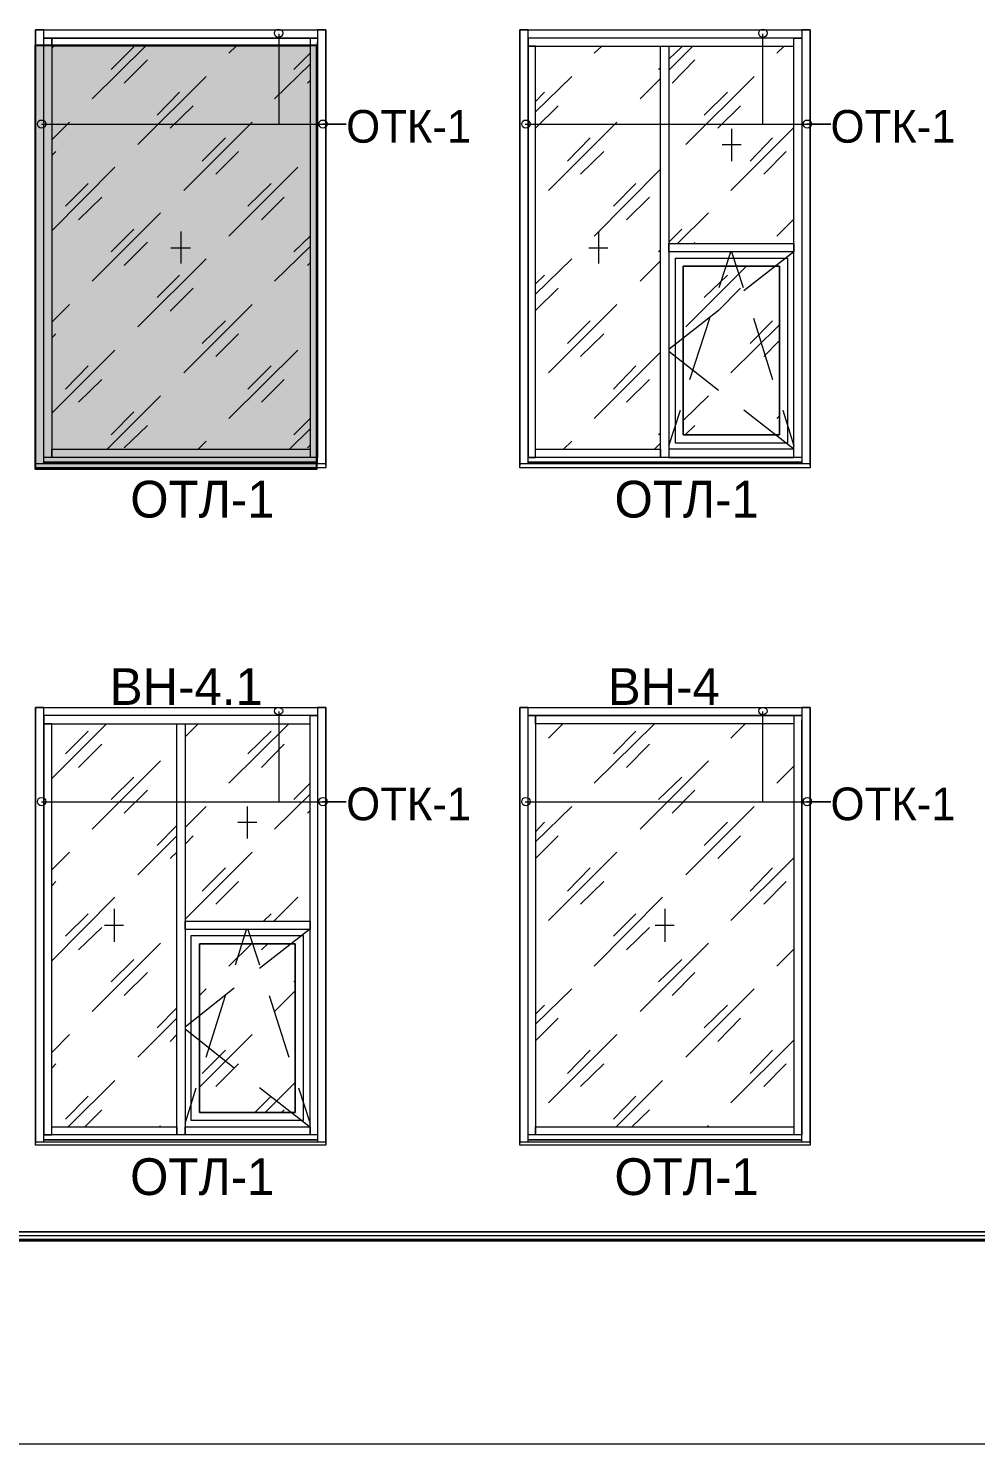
# Model space of a CAD drawing. Header units: millimetres. Extents: x 2294 to 908349, y -83289 to 219220.
# Drawn here: x 348288 to 354351, y -9773 to -713 of the extents above; entities that cross this region are included whole.
import ezdxf

# ---------------------------------------------------------------- set-up
doc = ezdxf.new("R2010")
doc.units = ezdxf.units.MM
doc.layers.add('PDF _Геометрия', color=7, linetype='Continuous')
doc.layers.add('PDF _Текст', color=7, linetype='Continuous')

msp = doc.modelspace()

# ---------------------------------------------------------------- hatches: boundary and pattern name
at = {"transparency": 33554551}
h = msp.add_hatch(color=3, dxfattribs=at)
h.dxf.hatch_style = 1
h.paths.add_polyline_path([(348334.2, -820.9), (350133.2, -820.9), (350133.2, -3534.3), (348334.2, -3534.3)])

# ---------------------------------------------------------------- linework, layer by layer
msp.add_lwpolyline([(348334.2, -820.9), (350133.2, -820.9), (350133.2, -3534.3), (348334.2, -3534.3)], close=True)
at = {"layer": 'PDF _Геометрия', "lineweight": 9}
for points in [[(357304.7, 5785.9), (357304.7, -8417.4), (372238, -8417.4), (372238, 5785.9), (372238, -8417.4), (372259.8, -8417.4), (320225, -8417.4), (322638.1, -8417.4), (322638.1, 5785.9)], [(322659.9, 5785.9), (322659.9, -8417.4), (357282.8, -8417.4), (357282.8, 5785.9)], [(348386.6, -3499.4), (348386.6, -3433.8), (348386.6, -802.1), (348386.6, -723.4), (348334.2, -723.4), (348334.2, -802.1), (348334.2, -3433.8), (348334.2, -3512.5), (348334.2, -723.4), (350192.1, -723.4), (350192.1, -3512.5), (350192.1, -3433.8), (350192.1, -802.1), (350192.1, -723.4), (350139.6, -723.4), (350139.6, -802.1)], [(351486.1, -3499.4), (351486.1, -3433.8), (351486.1, -2117.9), (351486.1, -3460), (351534.2, -3460), (351534.2, -2117.9), (351534.2, -828.3), (351486.1, -828.3), (351486.1, -2117.9), (351486.1, -802.1), (351486.1, -723.4), (351433.6, -723.4), (351433.6, -802.1), (351433.6, -2117.9), (351433.6, -3433.8), (351433.6, -3512.5), (351433.6, -723.4), (353291.5, -723.4), (353291.5, -3512.5), (353291.5, -3433.8), (353291.5, -2117.9), (353291.5, -802.1), (353291.5, -723.4), (353239.1, -723.4), (353239.1, -802.1), (353239.1, -2117.9), (353239.1, -3433.8), (353239.1, -3499.4)], [(350139.6, -3460), (348386.6, -3460), (348386.6, -802.1), (348386.6, -775.9), (348439.1, -775.9), (348439.1, -802.1), (348439.1, -3460), (348386.6, -3460)], [(349890.5, -749.6), (349890.5, -1326.7), (350323.3, -1326.7), (350170.2, -1326.7)], [(350091.6, -775.9), (350139.6, -775.9)], [(350091.6, -775.9), (350091.6, -802.1)], [(350091.6, -802.1), (350091.6, -3460)], [(350139.6, -3499.4), (350139.6, -3433.8), (350139.6, -802.1), (350139.6, -3460)], [(353186.6, -3407.6), (352386.6, -3407.6), (352386.6, -3460), (353186.6, -3460), (353186.6, -2117.9), (353186.6, -802.1), (353186.6, -775.9), (353239.1, -775.9), (353239.1, -802.1), (353239.1, -2117.9), (353239.1, -3460), (353186.6, -3460), (353186.6, -3407.6), (352867.5, -3158.4)], [(352985.5, -749.6), (352985.5, -1326.7), (353422.7, -1326.7), (353269.7, -1326.7)], [(348439.1, -841.4), (348452.2, -828.3)], [(348697, -1164.9), (349038, -828.3)], [(348819.4, -977), (348963.7, -832.7)], [(349571.3, -872), (349619.4, -828.3)], [(349986.6, -977), (350091.6, -872)], [(351910.1, -872), (351958.2, -828.3)], [(352386.6, -981.3), (352539.6, -828.3)], [(352386.6, -911.4), (352469.7, -832.7)], [(353077.3, -872), (353125.4, -828.3)], [(348902.5, -1064.4), (349051.1, -915.8)], [(349864.2, -1164.9), (350091.6, -942)], [(352321.1, -977), (352334.2, -963.8)], [(352408.5, -1064.4), (352552.8, -915.8)], [(348989.9, -1457.8), (349427.1, -1020.7)], [(350074.1, -1064.4), (350091.6, -1046.9)], [(351534.2, -1248), (351765.9, -1020.7)], [(352203, -1164.9), (352334.2, -1033.8)], [(352495.9, -1457.8), (352933.1, -1020.7)], [(349112.3, -1269.9), (349256.6, -1121.2)], [(351534.2, -1182.4), (351591, -1121.2)], [(352614, -1269.9), (352762.6, -1121.2)], [(349195.4, -1352.9), (349344, -1208.7)], [(351534.2, -1352.9), (351678.4, -1208.7)], [(352701.4, -1352.9), (352845.6, -1208.7)], [(348373.5, -1326.7), (350323.3, -1326.7)], [(348439.1, -1427.2), (348552.8, -1313.6)], [(349282.8, -1750.7), (349720, -1313.6)], [(351468.6, -1326.7), (353422.7, -1326.7)], [(351617.2, -1750.7), (352054.4, -1313.6)], [(352784.4, -1750.7), (353186.6, -1348.5)], [(352788.8, -1357.3), (352788.8, -1562.8)], [(349400.8, -1562.8), (349549.5, -1414.1)], [(351739.6, -1562.8), (351883.9, -1414.1)], [(352906.9, -1562.8), (353051.1, -1414.1)], [(348439.1, -1527.8), (348465.3, -1501.5)], [(349488.3, -1645.8), (349632.5, -1501.5)], [(351822.7, -1645.8), (351971.3, -1501.5)], [(352727.6, -1457.8), (352850, -1457.8)], [(352994.3, -1645.8), (353138.5, -1501.5)], [(348439.1, -2008.7), (348841.3, -1602.1)], [(349571.3, -2043.6), (350012.9, -1602.1)], [(351910.1, -2043.6), (352334.2, -1615.2)], [(348526.5, -1851.3), (348670.8, -1707)], [(349693.7, -1851.3), (349842.4, -1707)], [(352032.5, -1851.3), (352176.8, -1707)], [(348609.6, -1938.7), (348758.2, -1794.4)], [(349781.2, -1938.7), (349925.4, -1794.4)], [(352115.6, -1938.7), (352264.2, -1794.4)], [(348697, -2332.1), (349134.2, -1895)], [(352443.5, -2091.7), (352640.2, -1895)], [(353077.3, -2043.6), (353186.6, -1934.3)], [(348819.4, -2144.2), (348963.7, -1999.9)], [(348902.5, -2231.6), (349051.1, -2083)], [(349265.3, -2013), (349265.3, -2218.5)], [(349986.6, -2144.2), (350091.6, -2043.6)], [(351936.4, -2013), (351936.4, -2218.5)], [(352386.6, -2083), (352469.7, -1999.9)], [(352548.4, -2091.7), (352552.8, -2083)], [(349199.8, -2117.9), (349326.5, -2117.9)], [(349864.2, -2332.1), (350091.6, -2109.2)], [(351875.2, -2117.9), (351997.6, -2117.9)], [(352321.1, -2144.2), (352334.2, -2131.1)], [(352710.1, -2371.5), (352784.4, -2144.2)], [(352788.8, -2144.2), (352863.1, -2371.5)], [(353186.6, -2144.2), (352867.5, -2393.4)], [(348989.9, -2625), (349427.1, -2187.9)], [(350074.1, -2231.6), (350091.6, -2214.1)], [(351534.2, -2415.2), (351765.9, -2187.9)], [(352203, -2332.1), (352334.2, -2201)], [(352495.9, -2625), (352885, -2236)], [(349112.3, -2437.1), (349256.6, -2292.8)], [(351534.2, -2349.6), (351591, -2292.8)], [(352614, -2437.1), (352762.6, -2292.8)], [(349195.4, -2524.5), (349344, -2375.9)], [(351534.2, -2520.1), (351678.4, -2375.9)], [(352701.4, -2524.5), (352845.6, -2375.9)], [(348439.1, -2594.4), (348552.8, -2480.8)], [(349282.8, -2917.9), (349720, -2480.8)], [(351617.2, -2917.9), (352054.4, -2480.8)], [(352705.8, -2520.1), (352386.6, -2769.3)], [(349400.8, -2730), (349549.5, -2585.7)], [(351739.6, -2730), (351883.9, -2585.7)], [(352522.2, -2961.7), (352648.9, -2568.2)], [(352784.4, -2917.9), (353094.8, -2611.9)], [(352906.9, -2730), (353051.1, -2585.7)], [(352928.7, -2568.2), (353051.1, -2961.7)], [(348439.1, -2695), (348465.3, -2668.8)], [(349488.3, -2813), (349632.5, -2668.8)], [(351822.7, -2813), (351971.3, -2668.8)], [(352994.3, -2813), (353094.8, -2712.5)], [(348439.1, -3175.9), (348841.3, -2773.7)], [(349571.3, -3210.8), (350012.9, -2773.7)], [(351910.1, -3210.8), (352334.2, -2786.8)], [(352705.8, -3031.6), (352386.6, -2782.4)], [(348526.5, -3022.9), (348670.8, -2874.2)], [(349693.7, -3022.9), (349842.4, -2874.2)], [(352032.5, -3022.9), (352176.8, -2874.2)], [(348609.6, -3105.9), (348758.2, -2961.7)], [(349781.2, -3105.9), (349925.4, -2961.7)], [(352115.6, -3105.9), (352264.2, -2961.7)], [(348793.2, -3407.6), (349134.2, -3066.6)], [(352478.4, -3223.9), (352640.2, -3066.6)], [(348819.4, -3315.8), (348963.7, -3167.1)], [(352386.6, -3385.7), (352460.9, -3158.4)], [(353116.7, -3158.4), (353186.6, -3385.7)], [(348902.5, -3398.8), (349051.1, -3254.6)], [(349986.6, -3315.8), (350091.6, -3210.8)], [(352491.6, -3315.8), (352552.8, -3254.6)], [(353077.3, -3210.8), (353094.8, -3193.3)], [(349960.4, -3407.6), (350091.6, -3276.4)], [(352321.1, -3315.8), (352334.2, -3302.6)], [(349374.6, -3407.6), (349427.1, -3355.1)], [(350074.1, -3398.8), (350091.6, -3381.3)], [(351713.4, -3407.6), (351765.9, -3355.1)], [(352294.8, -3407.6), (352334.2, -3368.2)], [(348334.2, -3499.4), (348334.2, -3499.4)], [(348334.2, -3525.6), (348334.2, -3521.2)], [(350139.6, -3490.6), (348386.6, -3490.6), (350139.6, -3490.6)], [(350139.6, -3490.6), (348386.6, -3490.6)], [(350139.6, -3460), (350091.6, -3460)], [(350192.1, -3499.4), (350192.1, -3499.4)], [(350192.1, -3521.2), (350192.1, -3525.6)], [(351433.6, -3499.4), (351433.6, -3499.4)], [(351433.6, -3525.6), (351433.6, -3521.2)], [(353239.1, -3460), (351486.1, -3460)], [(353239.1, -3490.6), (351486.1, -3490.6), (353239.1, -3490.6)], [(353239.1, -3490.6), (351486.1, -3490.6)], [(353291.5, -3499.4), (353291.5, -3499.4)], [(353291.5, -3521.2), (353291.5, -3525.6)], [(348386.6, -7840.3), (348386.6, -7770.4), (348386.6, -6454.5), (348386.6, -7796.6), (348439.1, -7796.6), (348439.1, -6454.5), (348439.1, -5164.9), (348386.6, -5164.9), (348386.6, -6454.5), (348386.6, -5138.7), (348386.6, -5060), (348334.2, -5060), (348334.2, -5138.7), (348334.2, -6454.5), (348334.2, -7770.4), (348334.2, -7849.1), (348334.2, -5060), (350192.1, -5060), (350192.1, -7849.1), (350192.1, -7770.4), (350192.1, -6454.5), (350192.1, -5138.7), (350192.1, -5060), (350139.6, -5060), (350139.6, -5138.7), (350139.6, -6454.5), (350139.6, -7770.4), (350139.6, -7840.3)], [(351486.1, -7840.3), (351486.1, -7770.4), (351486.1, -5138.7), (351486.1, -5060), (351433.6, -5060), (351433.6, -5138.7), (351433.6, -7770.4), (351433.6, -7849.1), (351433.6, -5060), (353291.5, -5060), (353291.5, -7849.1), (353291.5, -7770.4), (353291.5, -5138.7), (353291.5, -5060), (353239.1, -5060), (353239.1, -5138.7)], [(349890.5, -5086.2), (349890.5, -5663.3), (350323.3, -5663.3), (350170.2, -5663.3)], [(353239.1, -7796.6), (351486.1, -7796.6), (351486.1, -5138.7), (351486.1, -5112.5), (351534.2, -5112.5), (351534.2, -5138.7), (351534.2, -7796.6), (351486.1, -7796.6)], [(352985.5, -5086.2), (352985.5, -5663.3), (353422.7, -5663.3), (353269.7, -5663.3)], [(353186.6, -5112.5), (353239.1, -5112.5)], [(353186.6, -5112.5), (353186.6, -5138.7)], [(353186.6, -5138.7), (353186.6, -7796.6)], [(353239.1, -7840.3), (353239.1, -7770.4), (353239.1, -5138.7), (353239.1, -7796.6)], [(348439.1, -5514.7), (348788.8, -5164.9)], [(348526.5, -5357.3), (348670.8, -5213)], [(349291.6, -5248), (349374.6, -5164.9)], [(349571.3, -5545.3), (349956, -5164.9)], [(349693.7, -5357.3), (349842.4, -5213)], [(351617.2, -5256.7), (351709, -5164.9)], [(351910.1, -5545.3), (352294.8, -5164.9)], [(352032.5, -5357.3), (352176.8, -5213)], [(352784.4, -5256.7), (352876.2, -5164.9)], [(348609.6, -5444.7), (348758.2, -5296.1)], [(349781.2, -5444.7), (349925.4, -5296.1)], [(352115.6, -5444.7), (352264.2, -5296.1)], [(348697, -5838.2), (349134.2, -5401)], [(352203, -5838.2), (352640.2, -5401)], [(348819.4, -5650.2), (348963.7, -5505.9)], [(352321.1, -5650.2), (352469.7, -5505.9)], [(353077.3, -5545.3), (353186.6, -5436)], [(348902.5, -5737.6), (349051.1, -5589)], [(349864.2, -5838.2), (350091.6, -5615.2)], [(349986.6, -5650.2), (350091.6, -5545.3)], [(352408.5, -5737.6), (352552.8, -5589)], [(348373.5, -5663.3), (350323.3, -5663.3)], [(349291.6, -5829.4), (349427.1, -5693.9)], [(349689.4, -5693.9), (349689.4, -5899.4)], [(351468.6, -5663.3), (353422.7, -5663.3)], [(351534.2, -5921.2), (351765.9, -5693.9)], [(352495.9, -6131), (352933.1, -5693.9)], [(349628.2, -5794.4), (349750.6, -5794.4)], [(350074.1, -5737.6), (350091.6, -5720.1)], [(351534.2, -5855.6), (351591, -5794.4)], [(352614, -5943.1), (352762.6, -5794.4)], [(348989.9, -6131), (349239.1, -5881.9)], [(349112.3, -5943.1), (349239.1, -5816.3)], [(349291.6, -5934.3), (349344, -5881.9)], [(351534.2, -6026.1), (351678.4, -5881.9)], [(352701.4, -6026.1), (352845.6, -5881.9)], [(348439.1, -6100.4), (348552.8, -5986.8)], [(349195.4, -6026.1), (349239.1, -5986.8)], [(349291.6, -6415.2), (349720, -5986.8)], [(351617.2, -6423.9), (352054.4, -5986.8)], [(352784.4, -6423.9), (353186.6, -6021.8)], [(349400.8, -6236), (349549.5, -6087.3)], [(351739.6, -6236), (351883.9, -6087.3)], [(352906.9, -6236), (353051.1, -6087.3)], [(348439.1, -6201), (348465.3, -6174.8)], [(349488.3, -6319), (349632.5, -6174.8)], [(351822.7, -6319), (351971.3, -6174.8)], [(352994.3, -6319), (353138.5, -6174.8)], [(348439.1, -6681.9), (348841.3, -6275.3)], [(349859.9, -6428.3), (350012.9, -6275.3)], [(351910.1, -6716.8), (352347.3, -6275.3)], [(348526.5, -6524.5), (348670.8, -6380.2)], [(348836.9, -6349.6), (348836.9, -6559.5)], [(349794.3, -6428.3), (349842.4, -6380.2)], [(352032.5, -6524.5), (352176.8, -6380.2)], [(352360.4, -6349.6), (352360.4, -6559.5)], [(348609.6, -6611.9), (348758.2, -6467.7)], [(348775.7, -6454.5), (348898.1, -6454.5)], [(349615.1, -6708.1), (349685, -6480.8)], [(349693.7, -6480.8), (349768.1, -6708.1)], [(350087.2, -6480.8), (349768.1, -6730)], [(352115.6, -6611.9), (352264.2, -6467.7)], [(352299.2, -6454.5), (352421.6, -6454.5)], [(348697, -7005.4), (349134.2, -6568.2)], [(349571.3, -6716.8), (349715.6, -6572.6)], [(349781.2, -6611.9), (349820.5, -6572.6)], [(352203, -7005.4), (352640.2, -6568.2)], [(353077.3, -6716.8), (353186.6, -6607.5)], [(348819.4, -6817.4), (348963.7, -6673.1)], [(352321.1, -6817.4), (352469.7, -6673.1)], [(348902.5, -6904.8), (349051.1, -6756.2)], [(352408.5, -6904.8), (352552.8, -6756.2)], [(349606.3, -6856.7), (349291.6, -7105.9)], [(349383.4, -6904.8), (349427.1, -6861.1)], [(349864.2, -7005.4), (349995.4, -6874.2)], [(349986.6, -6817.4), (349995.4, -6808.6)], [(351534.2, -7088.4), (351765.9, -6861.1)], [(352495.9, -7298.3), (352933.1, -6861.1)], [(349427.1, -7298.3), (349549.5, -6904.8)], [(349829.3, -6904.8), (349956, -7298.3)], [(351534.2, -7022.8), (351591, -6966)], [(352614, -7110.3), (352762.6, -6966)], [(348989.9, -7298.3), (349239.1, -7049.1)], [(349112.3, -7110.3), (349239.1, -6983.5)], [(351534.2, -7193.3), (351678.4, -7049.1)], [(352701.4, -7197.7), (352845.6, -7049.1)], [(348439.1, -7267.7), (348552.8, -7154)], [(349195.4, -7197.7), (349239.1, -7154)], [(349606.3, -7368.2), (349291.6, -7119)], [(349383.4, -7490.6), (349720, -7154)], [(351617.2, -7591.2), (352054.4, -7154)], [(352784.4, -7591.2), (353186.6, -7189)], [(349400.8, -7403.2), (349549.5, -7254.5)], [(351739.6, -7403.2), (351883.9, -7254.5)], [(352906.9, -7403.2), (353051.1, -7254.5)], [(348439.1, -7368.2), (348465.3, -7342)], [(349488.3, -7486.2), (349632.5, -7342)], [(351822.7, -7486.2), (351971.3, -7342)], [(352994.3, -7486.2), (353138.5, -7342)], [(348544, -7744.2), (348841.3, -7446.9)], [(349291.6, -7722.3), (349361.5, -7495)], [(350087.2, -7744.2), (349768.1, -7495)], [(349803, -7652.4), (349995.4, -7460)], [(350017.2, -7495), (350091.6, -7722.3)], [(352050, -7744.2), (352347.3, -7446.9)], [(348526.5, -7696.1), (348670.8, -7547.4)], [(349737.5, -7652.4), (349842.4, -7547.4)], [(352032.5, -7696.1), (352176.8, -7547.4)], [(348648.9, -7744.2), (348758.2, -7634.9)], [(349908, -7652.4), (349925.4, -7634.9)], [(352150.6, -7744.2), (352264.2, -7634.9)], [(349129.8, -7744.2), (349134.2, -7735.4)], [(352631.4, -7744.2), (352640.2, -7735.4)], [(350192.1, -7857.8), (350192.1, -7862.2), (348334.2, -7862.2), (348334.2, -7840.3), (348334.2, -7836)], [(348334.2, -7840.3), (350192.1, -7840.3)], [(348334.2, -7862.2), (348334.2, -7857.8)], [(350139.6, -7796.6), (348386.6, -7796.6)], [(350139.6, -7827.2), (348386.6, -7827.2), (350139.6, -7827.2)], [(350139.6, -7827.2), (348386.6, -7827.2)], [(350192.1, -7836), (350192.1, -7840.3), (350192.1, -7862.2)], [(353291.5, -7857.8), (353291.5, -7862.2), (351433.6, -7862.2), (351433.6, -7840.3), (351433.6, -7836)], [(351433.6, -7840.3), (353291.5, -7840.3)], [(351433.6, -7862.2), (351433.6, -7857.8)], [(353239.1, -7827.2), (351486.1, -7827.2), (353239.1, -7827.2)], [(353239.1, -7827.2), (351486.1, -7827.2)], [(353239.1, -7796.6), (353186.6, -7796.6)], [(353291.5, -7836), (353291.5, -7840.3), (353291.5, -7862.2)], [(320225, -8439.2), (372259.8, -8439.2)], [(319709.1, -9772.6), (322362.7, -9772.6), (322931, -9772.6), (357007.4, -9772.6), (357575.7, -9772.6), (372775.7, -9772.6)]]:
    msp.add_lwpolyline(points, dxfattribs=at)
for points in [[(348412.9, -775.9), (348386.6, -775.9), (348386.6, -723.4), (348412.9, -723.4), (350139.6, -723.4), (350139.6, -775.9)], [(352360.4, -775.9), (351486.1, -775.9), (351486.1, -828.3), (352360.4, -828.3), (353186.6, -828.3), (353186.6, -775.9), (352360.4, -775.9), (351507.9, -775.9), (351486.1, -775.9), (351486.1, -723.4), (351507.9, -723.4), (352360.4, -723.4), (353212.9, -723.4), (353239.1, -723.4), (353239.1, -775.9), (353212.9, -775.9)], [(350091.6, -828.3), (348439.1, -828.3), (348439.1, -775.9), (350091.6, -775.9)], [(352386.6, -3460), (352334.2, -3460), (351534.2, -3460), (351534.2, -3407.6), (352334.2, -3407.6), (352334.2, -3460), (352334.2, -2117.9), (352334.2, -828.3), (352386.6, -828.3), (352386.6, -2117.9)], [(353186.6, -2144.2), (352386.6, -2144.2), (352386.6, -2091.7), (353186.6, -2091.7)], [(352430.3, -2183.5), (353147.3, -2183.5), (353147.3, -3368.2), (352430.3, -3368.2)], [(353147.3, -2183.5), (353147.3, -3368.2), (352430.3, -3368.2), (352430.3, -2183.5)], [(353094.8, -2236), (352478.4, -2236), (352478.4, -3315.8), (353094.8, -3315.8)], [(352478.4, -3315.8), (352478.4, -2236), (353094.8, -2236), (353094.8, -3315.8)], [(350091.6, -3460), (348439.1, -3460), (348439.1, -3407.6), (350091.6, -3407.6)], [(350192.1, -3525.6), (348334.2, -3525.6), (348334.2, -3499.4), (350192.1, -3499.4)], [(353291.5, -3525.6), (351433.6, -3525.6), (351433.6, -3499.4), (353291.5, -3499.4)], [(349265.3, -5112.5), (348386.6, -5112.5), (348386.6, -5164.9), (349265.3, -5164.9), (350091.6, -5164.9), (350091.6, -5112.5), (349265.3, -5112.5), (348412.9, -5112.5), (348386.6, -5112.5), (348386.6, -5060), (348412.9, -5060), (349265.3, -5060), (350117.8, -5060), (350139.6, -5060), (350139.6, -5112.5), (350117.8, -5112.5)], [(351507.9, -5112.5), (351486.1, -5112.5), (351486.1, -5060), (351507.9, -5060), (353239.1, -5060), (353239.1, -5112.5)], [(350091.6, -5138.7), (350091.6, -5112.5), (350139.6, -5112.5), (350139.6, -5138.7), (350139.6, -6454.5), (350139.6, -7796.6), (350091.6, -7796.6), (350091.6, -6454.5)], [(353186.6, -5164.9), (351534.2, -5164.9), (351534.2, -5112.5), (353186.6, -5112.5)], [(349291.6, -7796.6), (349239.1, -7796.6), (348439.1, -7796.6), (348439.1, -7744.2), (349239.1, -7744.2), (349239.1, -7796.6), (349239.1, -6454.5), (349239.1, -5164.9), (349291.6, -5164.9), (349291.6, -6454.5)], [(350091.6, -6480.8), (349291.6, -6480.8), (349291.6, -6428.3), (350091.6, -6428.3)], [(349330.9, -6520.1), (350047.8, -6520.1), (350047.8, -7704.8), (349330.9, -7704.8)], [(350047.8, -6520.1), (350047.8, -7704.8), (349330.9, -7704.8), (349330.9, -6520.1)], [(349995.4, -6572.6), (349383.4, -6572.6), (349383.4, -7652.4), (349995.4, -7652.4)], [(349383.4, -7652.4), (349383.4, -6572.6), (349995.4, -6572.6), (349995.4, -7652.4)], [(350091.6, -7796.6), (349291.6, -7796.6), (349291.6, -7744.2), (350091.6, -7744.2)], [(353186.6, -7796.6), (351534.2, -7796.6), (351534.2, -7744.2), (353186.6, -7744.2)], [(320246.8, -8417.4), (372238, -8417.4)]]:
    msp.add_lwpolyline(points, close=True, dxfattribs=at)
at = {"layer": 'PDF _Геометрия', "lineweight": 40}
msp.add_lwpolyline([(400207.3, -8469.8), (320098.2, -8469.8)], dxfattribs=at)
at = {"layer": 'PDF _Геометрия', "lineweight": 9}
for points in [[(349864.2, -745.3), (349864.2, -727.8), (349873, -719), (349890.5, -719)], [(349864.2, -745.3), (349864.2, -727.8), (349873, -719), (349890.5, -719)], [(349890.5, -719), (349903.6, -719), (349916.7, -727.8), (349916.7, -745.3)], [(349890.5, -719), (349903.6, -719), (349916.7, -727.8), (349916.7, -745.3)], [(352963.7, -745.3), (352963.7, -727.8), (352972.4, -719), (352989.9, -719)], [(352963.7, -745.3), (352963.7, -727.8), (352972.4, -719), (352989.9, -719)], [(352989.9, -719), (353003, -719), (353016.1, -727.8), (353016.1, -745.3)], [(352989.9, -719), (353003, -719), (353016.1, -727.8), (353016.1, -745.3)], [(349890.5, -771.5), (349873, -771.5), (349864.2, -758.4), (349864.2, -745.3)], [(349890.5, -771.5), (349873, -771.5), (349864.2, -758.4), (349864.2, -745.3)], [(349916.7, -745.3), (349916.7, -758.4), (349903.6, -771.5), (349890.5, -771.5)], [(349916.7, -745.3), (349916.7, -758.4), (349903.6, -771.5), (349890.5, -771.5)], [(352989.9, -771.5), (352972.4, -771.5), (352963.7, -758.4), (352963.7, -745.3)], [(352989.9, -771.5), (352972.4, -771.5), (352963.7, -758.4), (352963.7, -745.3)], [(353016.1, -745.3), (353016.1, -758.4), (353003, -771.5), (352989.9, -771.5)], [(353016.1, -745.3), (353016.1, -758.4), (353003, -771.5), (352989.9, -771.5)], [(348347.3, -1326.7), (348347.3, -1309.2), (348356, -1300.5), (348373.5, -1300.5)], [(348347.3, -1326.7), (348347.3, -1309.2), (348356, -1300.5), (348373.5, -1300.5)], [(348373.5, -1352.9), (348356, -1352.9), (348347.3, -1339.8), (348347.3, -1326.7)], [(348373.5, -1352.9), (348356, -1352.9), (348347.3, -1339.8), (348347.3, -1326.7)], [(348373.5, -1300.5), (348386.6, -1300.5), (348399.8, -1309.2), (348399.8, -1326.7)], [(348373.5, -1300.5), (348386.6, -1300.5), (348399.8, -1309.2), (348399.8, -1326.7)], [(348399.8, -1326.7), (348399.8, -1339.8), (348386.6, -1352.9), (348373.5, -1352.9)], [(348399.8, -1326.7), (348399.8, -1339.8), (348386.6, -1352.9), (348373.5, -1352.9)], [(350148.4, -1326.7), (350148.4, -1309.2), (350157.1, -1300.5), (350174.6, -1300.5)], [(350148.4, -1326.7), (350148.4, -1309.2), (350157.1, -1300.5), (350174.6, -1300.5)], [(350174.6, -1352.9), (350157.1, -1352.9), (350148.4, -1339.8), (350148.4, -1326.7)], [(350174.6, -1352.9), (350157.1, -1352.9), (350148.4, -1339.8), (350148.4, -1326.7)], [(350174.6, -1300.5), (350187.7, -1300.5), (350200.8, -1309.2), (350200.8, -1326.7)], [(350174.6, -1300.5), (350187.7, -1300.5), (350200.8, -1309.2), (350200.8, -1326.7)], [(350200.8, -1326.7), (350200.8, -1339.8), (350187.7, -1352.9), (350174.6, -1352.9)], [(350200.8, -1326.7), (350200.8, -1339.8), (350187.7, -1352.9), (350174.6, -1352.9)], [(351446.7, -1326.7), (351446.7, -1309.2), (351455.5, -1300.5), (351473, -1300.5)], [(351446.7, -1326.7), (351446.7, -1309.2), (351455.5, -1300.5), (351473, -1300.5)], [(351473, -1352.9), (351455.5, -1352.9), (351446.7, -1339.8), (351446.7, -1326.7)], [(351473, -1352.9), (351455.5, -1352.9), (351446.7, -1339.8), (351446.7, -1326.7)], [(351473, -1300.5), (351486.1, -1300.5), (351499.2, -1309.2), (351499.2, -1326.7)], [(351473, -1300.5), (351486.1, -1300.5), (351499.2, -1309.2), (351499.2, -1326.7)], [(351499.2, -1326.7), (351499.2, -1339.8), (351486.1, -1352.9), (351473, -1352.9)], [(351499.2, -1326.7), (351499.2, -1339.8), (351486.1, -1352.9), (351473, -1352.9)], [(353247.8, -1326.7), (353247.8, -1309.2), (353256.6, -1300.5), (353274.1, -1300.5)], [(353247.8, -1326.7), (353247.8, -1309.2), (353256.6, -1300.5), (353274.1, -1300.5)], [(353274.1, -1352.9), (353256.6, -1352.9), (353247.8, -1339.8), (353247.8, -1326.7)], [(353274.1, -1352.9), (353256.6, -1352.9), (353247.8, -1339.8), (353247.8, -1326.7)], [(353274.1, -1300.5), (353287.2, -1300.5), (353300.3, -1309.2), (353300.3, -1326.7)], [(353274.1, -1300.5), (353287.2, -1300.5), (353300.3, -1309.2), (353300.3, -1326.7)], [(353300.3, -1326.7), (353300.3, -1339.8), (353287.2, -1352.9), (353274.1, -1352.9)], [(353300.3, -1326.7), (353300.3, -1339.8), (353287.2, -1352.9), (353274.1, -1352.9)], [(349864.2, -5081.9), (349864.2, -5068.8), (349873, -5060), (349890.5, -5060)], [(349864.2, -5081.9), (349864.2, -5068.8), (349873, -5060), (349890.5, -5060)], [(349890.5, -5060), (349903.6, -5060), (349916.7, -5068.8), (349916.7, -5081.9)], [(349890.5, -5060), (349903.6, -5060), (349916.7, -5068.8), (349916.7, -5081.9)], [(352963.7, -5081.9), (352963.7, -5068.8), (352972.4, -5060), (352989.9, -5060)], [(352963.7, -5081.9), (352963.7, -5068.8), (352972.4, -5060), (352989.9, -5060)], [(352989.9, -5060), (353003, -5060), (353016.1, -5068.8), (353016.1, -5081.9)], [(352989.9, -5060), (353003, -5060), (353016.1, -5068.8), (353016.1, -5081.9)], [(349890.5, -5108.1), (349873, -5108.1), (349864.2, -5095), (349864.2, -5081.9)], [(349890.5, -5108.1), (349873, -5108.1), (349864.2, -5095), (349864.2, -5081.9)], [(349916.7, -5081.9), (349916.7, -5095), (349903.6, -5108.1), (349890.5, -5108.1)], [(349916.7, -5081.9), (349916.7, -5095), (349903.6, -5108.1), (349890.5, -5108.1)], [(352989.9, -5108.1), (352972.4, -5108.1), (352963.7, -5095), (352963.7, -5081.9)], [(352989.9, -5108.1), (352972.4, -5108.1), (352963.7, -5095), (352963.7, -5081.9)], [(353016.1, -5081.9), (353016.1, -5095), (353003, -5108.1), (352989.9, -5108.1)], [(353016.1, -5081.9), (353016.1, -5095), (353003, -5108.1), (352989.9, -5108.1)], [(348347.3, -5663.3), (348347.3, -5645.8), (348356, -5637.1), (348373.5, -5637.1)], [(348347.3, -5663.3), (348347.3, -5645.8), (348356, -5637.1), (348373.5, -5637.1)], [(348373.5, -5689.5), (348356, -5689.5), (348347.3, -5676.4), (348347.3, -5663.3)], [(348373.5, -5689.5), (348356, -5689.5), (348347.3, -5676.4), (348347.3, -5663.3)], [(348373.5, -5637.1), (348386.6, -5637.1), (348399.8, -5645.8), (348399.8, -5663.3)], [(348373.5, -5637.1), (348386.6, -5637.1), (348399.8, -5645.8), (348399.8, -5663.3)], [(348399.8, -5663.3), (348399.8, -5676.4), (348386.6, -5689.5), (348373.5, -5689.5)], [(348399.8, -5663.3), (348399.8, -5676.4), (348386.6, -5689.5), (348373.5, -5689.5)], [(350148.4, -5663.3), (350148.4, -5645.8), (350157.1, -5637.1), (350174.6, -5637.1)], [(350148.4, -5663.3), (350148.4, -5645.8), (350157.1, -5637.1), (350174.6, -5637.1)], [(350174.6, -5689.5), (350157.1, -5689.5), (350148.4, -5676.4), (350148.4, -5663.3)], [(350174.6, -5689.5), (350157.1, -5689.5), (350148.4, -5676.4), (350148.4, -5663.3)], [(350174.6, -5637.1), (350187.7, -5637.1), (350200.8, -5645.8), (350200.8, -5663.3)], [(350174.6, -5637.1), (350187.7, -5637.1), (350200.8, -5645.8), (350200.8, -5663.3)], [(350200.8, -5663.3), (350200.8, -5676.4), (350187.7, -5689.5), (350174.6, -5689.5)], [(350200.8, -5663.3), (350200.8, -5676.4), (350187.7, -5689.5), (350174.6, -5689.5)], [(351446.7, -5663.3), (351446.7, -5645.8), (351455.5, -5637.1), (351473, -5637.1)], [(351446.7, -5663.3), (351446.7, -5645.8), (351455.5, -5637.1), (351473, -5637.1)], [(351473, -5689.5), (351455.5, -5689.5), (351446.7, -5676.4), (351446.7, -5663.3)], [(351473, -5689.5), (351455.5, -5689.5), (351446.7, -5676.4), (351446.7, -5663.3)], [(351473, -5637.1), (351486.1, -5637.1), (351499.2, -5645.8), (351499.2, -5663.3)], [(351473, -5637.1), (351486.1, -5637.1), (351499.2, -5645.8), (351499.2, -5663.3)], [(351499.2, -5663.3), (351499.2, -5676.4), (351486.1, -5689.5), (351473, -5689.5)], [(351499.2, -5663.3), (351499.2, -5676.4), (351486.1, -5689.5), (351473, -5689.5)], [(353247.8, -5663.3), (353247.8, -5645.8), (353256.6, -5637.1), (353274.1, -5637.1)], [(353247.8, -5663.3), (353247.8, -5645.8), (353256.6, -5637.1), (353274.1, -5637.1)], [(353274.1, -5689.5), (353256.6, -5689.5), (353247.8, -5676.4), (353247.8, -5663.3)], [(353274.1, -5689.5), (353256.6, -5689.5), (353247.8, -5676.4), (353247.8, -5663.3)], [(353274.1, -5637.1), (353287.2, -5637.1), (353300.3, -5645.8), (353300.3, -5663.3)], [(353274.1, -5637.1), (353287.2, -5637.1), (353300.3, -5645.8), (353300.3, -5663.3)], [(353300.3, -5663.3), (353300.3, -5676.4), (353287.2, -5689.5), (353274.1, -5689.5)], [(353300.3, -5663.3), (353300.3, -5676.4), (353287.2, -5689.5), (353274.1, -5689.5)]]:
    msp.add_open_spline(points, degree=3, dxfattribs=at)

# ---------------------------------------------------------------- texts
at = {"layer": 'PDF _Текст', "attachment_point": 4, "style": ''}
for s, insert, char_height in [('ОТК-1', (350322.3, -1342.4), 209.3), ('ОТК-1', (353421.7, -1342.4), 209.3), ('ОТЛ-1', (348940.9, -3728.6), 235.29), ('ОТЛ-1', (352039.7, -3728.6), 235.29), ('ВН-4.1', (348809.6, -4926.4), 235.29), ('ВН-4', (351996.6, -4926.4), 235.29), ('ОТК-1', (350322.3, -5678.9), 209.3), ('ОТК-1', (353421.7, -5678.9), 209.3), ('ОТЛ-1', (348939.8, -8065.1), 235.29), ('ОТЛ-1', (352039, -8065.1), 235.29)]:
    msp.add_mtext(s, dxfattribs=dict(at, insert=insert, char_height=char_height))

doc.saveas('drawing.dxf')
